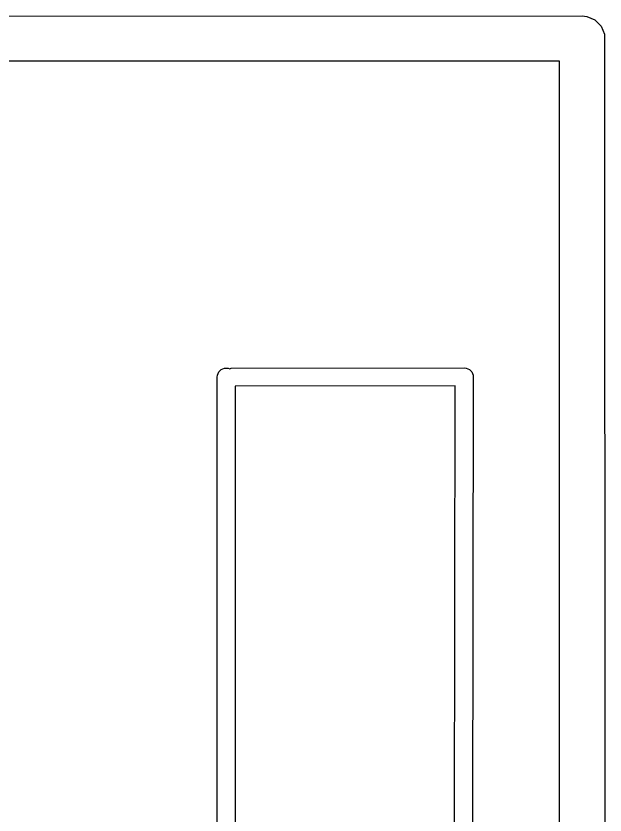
# Model space of a CAD drawing. Extents: x 94 to 206, y -143 to -44.
# Drawn here: x 171.3 to 177.77, y -88.6 to -79.82 of the extents above; entities that cross this region are included whole.
import ezdxf

# ---------------------------------------------------------------- set-up
doc = ezdxf.new("R2010")
doc.units = 0
doc.layers.add('BLACK', color=7, linetype='CONTINUOUS')

msp = doc.modelspace()

# ---------------------------------------------------------------- linework, layer by layer
at = {"layer": 'BLACK', "linetype": 'CONTINUOUS'}
for p, q in [((129.691227, -79.824804), (177.52, -79.82)), ((177.52, -79.82), (177.568773, -79.824804)), ((177.568773, -79.824804), (177.658893, -79.862133)), ((177.658893, -79.862133), (177.727867, -79.931107)), ((177.727867, -79.931107), (177.765196, -80.021227)), ((177.765196, -80.021227), (177.77, -117.85)), ((177.270031, -80.315226), (129.985233, -80.319975)), ((177.274766, -117.600024), (177.270031, -80.315226)), ((173.511921, -83.767991), (173.526853, -83.731943)), ((173.526853, -83.731943), (173.554443, -83.704353)), ((173.554443, -83.704353), (173.590491, -83.689421)), ((173.590491, -83.689421), (173.629509, -83.689421)), ((173.629509, -83.689421), (173.6475, -83.696873)), ((173.6475, -83.696873), (173.665491, -83.689421)), ((173.665491, -83.689421), (176.225, -83.6875)), ((176.225, -83.6875), (176.244509, -83.689421)), ((176.244509, -83.689421), (176.244597, -83.689457)), ((176.244597, -83.689457), (176.244699, -83.689458)), ((176.244699, -83.689458), (176.263014, -83.697086)), ((176.263014, -83.697086), (176.280557, -83.704353)), ((176.280557, -83.704353), (176.280625, -83.704421)), ((176.280625, -83.704421), (176.280718, -83.70446)), ((176.280718, -83.70446), (176.294614, -83.71841)), ((176.294614, -83.71841), (176.308147, -83.731943)), ((176.308147, -83.731943), (176.308184, -83.732033)), ((176.308184, -83.732033), (176.308254, -83.732103)), ((176.308254, -83.732103), (176.315725, -83.750238)), ((176.315725, -83.750238), (176.323079, -83.767991)), ((173.51, -83.7875), (173.511921, -83.767991)), ((173.510962, -95.440501), (173.51, -83.7875)), ((176.323044, -83.807091), (176.28, -107.052693)), ((176.323079, -83.807009), (176.323044, -83.807091)), ((176.323079, -83.767991), (176.323079, -83.768087)), ((176.323079, -83.768087), (176.323117, -83.76818)), ((176.323117, -83.76818), (176.323079, -83.788701)), ((176.323079, -83.788701), (176.323079, -83.807009)), ((176.124817, -83.885668), (173.708088, -83.887482)), ((173.708088, -83.887482), (173.709042, -95.439372)), ((176.082105, -106.951808), (176.124817, -83.885668))]:
    msp.add_line(p, q, dxfattribs=at)

doc.saveas('drawing.dxf')
